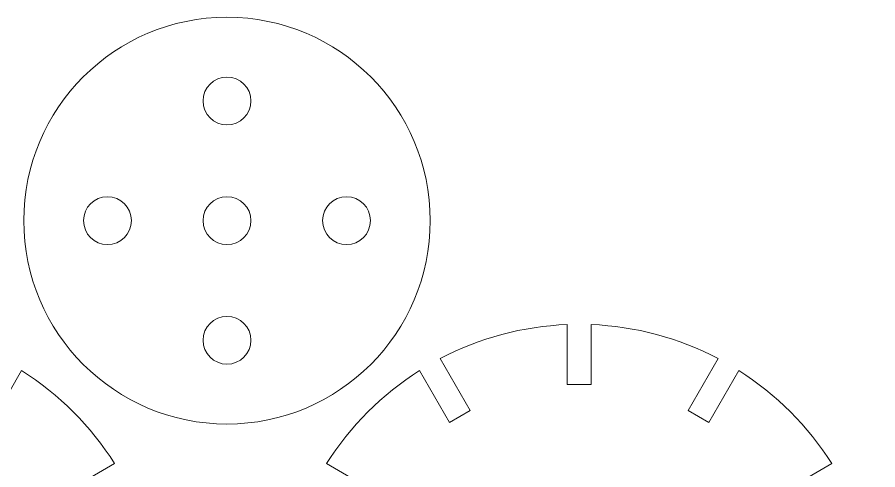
# Model space of a CAD drawing. Header units: millimetres. Extents: x 13 to 321, y 13 to 91.
# Drawn here: x 249.2 to 321.2, y 52.1 to 89.9 of the extents above; entities that cross this region are included whole.
import ezdxf

# ---------------------------------------------------------------- set-up
doc = ezdxf.new("R2010")
doc.units = ezdxf.units.MM
doc.layers.add('lazerCut', color=1, linetype='Continuous', lineweight=0, true_color=0xff0000)

# ---------------------------------------------------------------- blocks, each defined once
blk = doc.blocks.new('wheelDisk')
at = {"layer": 'lazerCut'}
for p, q in [((-1, 24.98), (-1, 19.98)), ((1, 19.98), (1, 24.98)), ((-9.124, 17.803), (-11.624, 22.133)), ((11.624, 22.133), (9.124, 17.803)), ((-13.356, 21.133), (-10.856, 16.803)), ((10.856, 16.803), (13.356, 21.133)), ((-1, 19.98), (1, 19.98)), ((-10.856, 16.803), (-9.124, 17.803)), ((9.124, 17.803), (10.856, 16.803)), ((-16.803, 10.856), (-21.133, 13.356)), ((21.133, 13.356), (16.803, 10.856)), ((-22.133, 11.624), (-17.803, 9.124)), ((17.803, 9.124), (22.133, 11.624)), ((-17.803, 9.124), (-16.803, 10.856)), ((16.803, 10.856), (17.803, 9.124)), ((-19.98, 1), (-24.98, 1)), ((-19.98, -1), (-19.98, 1)), ((24.98, 1), (19.98, 1)), ((19.98, 1), (19.98, -1)), ((-24.98, -1), (-19.98, -1)), ((19.98, -1), (24.98, -1)), ((-17.803, -9.124), (-22.133, -11.624)), ((-16.803, -10.856), (-17.803, -9.124)), ((17.803, -9.124), (16.803, -10.856)), ((22.133, -11.624), (17.803, -9.124)), ((-21.133, -13.356), (-16.803, -10.856)), ((16.803, -10.856), (21.133, -13.356)), ((-10.856, -16.803), (-13.356, -21.133)), ((-9.124, -17.803), (-10.856, -16.803)), ((10.856, -16.803), (9.124, -17.803)), ((13.356, -21.133), (10.856, -16.803)), ((-11.624, -22.133), (-9.124, -17.803)), ((9.124, -17.803), (11.624, -22.133)), ((1, -19.98), (-1, -19.98)), ((-1, -19.98), (-1, -24.98)), ((1, -24.98), (1, -19.98))]:
    blk.add_line(p, q, dxfattribs=at)
for start, end in [(92.29244, 117.70756), (62.29244, 87.70756), (122.29244, 147.70756), (32.29244, 57.70756), (152.29244, 177.70756), (2.29244, 27.70756), (182.29244, 207.70756), (332.29244, 357.70756), (212.29244, 237.70756), (302.29244, 327.70756), (242.29244, 267.70756), (272.29244, 297.70756)]:
    blk.add_arc((0, 0), 25, start, end, dxfattribs=at)

msp = doc.modelspace()

# ---------------------------------------------------------------- linework, layer by layer
at = {"layer": 'lazerCut', "lineweight": 0}
for centre, radius in [((266.73, 72.912), 17), ((266.73, 82.912), 2), ((256.73, 72.912), 2), ((266.73, 72.912), 2), ((276.73, 72.912), 2), ((266.73, 62.912), 2)]:
    msp.add_circle(centre, radius, dxfattribs=at)

# ---------------------------------------------------------------- block references
for p in [(236.193, 39.247), (296.193, 39.247)]:
    msp.add_blockref('wheelDisk', p, dxfattribs=at)

doc.saveas('drawing.dxf')
